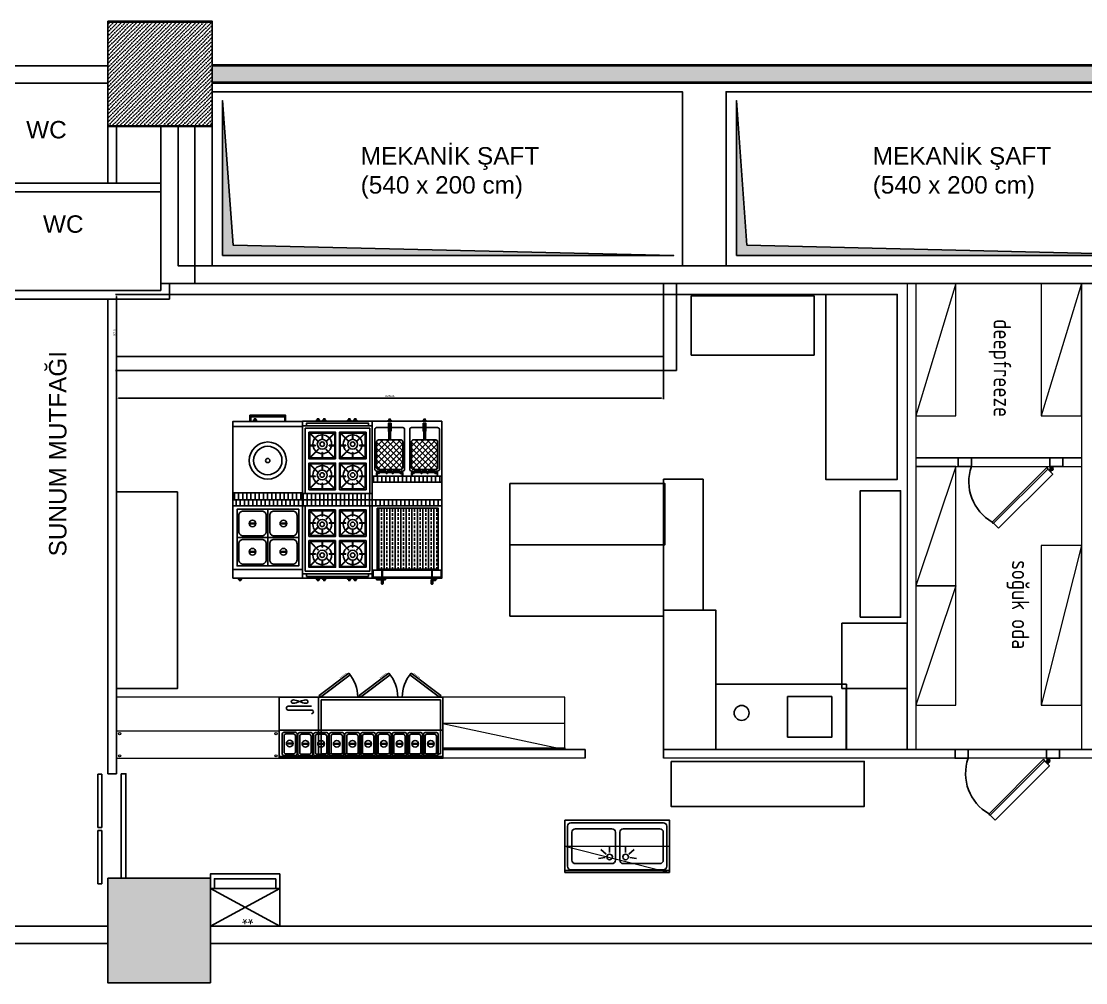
# Model space of a CAD drawing. Header units: millimetres. Extents: x 0 to 45949, y -31098 to 10954.
# Drawn here: x 35935 to 37157, y -7649 to -6545 of the extents above; entities that cross this region are included whole.
import ezdxf

# ---------------------------------------------------------------- set-up
doc = ezdxf.new("R2010")
doc.units = ezdxf.units.MM
doc.linetypes.add('14.022_TASIYICI_+56.00$0$DUZ', pattern=[0])
doc.linetypes.add('DASHED', pattern=[0.75, 0.5, -0.25])
for name, color, linetype in [('002 Çizgi', 9, 'Continuous'), ('14.022_CEKIRDEKLER_SAFTLAR_+56.00$0$YPM_BYM_SAFT', 252, 'Continuous'), ('14.022_CEKIRDEKLER_SAFTLAR_+56.00$0$YPM_NTS_YZ_SAFT', 252, 'Continuous'), ('14.022_PLAN_+56.00$0$YPM_DVR_GB 20cm', 252, 'Continuous'), ('14.022_TASIYICI_+56.00$0$YPM_STR_BA', 252, '14.022_TASIYICI_+56.00$0$DUZ'), ('A_YIRTIK_ALTDOSEME', 252, 'Continuous'), ('S2000-002 Çizgi', 7, 'Continuous'), ('S2000-034 Soğuk Oda', 1, 'Continuous')]:
    doc.layers.add(name, color=color, linetype=linetype)
for name, color, linetype, lineweight in [('Duvar', 5, 'Continuous', 35), ('iç ölçü', 7, 'Continuous', 15), ('mahal-yazi', 14, 'Continuous', 9)]:
    doc.layers.add(name, color=color, linetype=linetype, lineweight=lineweight)
doc.styles.add('14.022_CEKIRDEKLER_SAFTLAR_+56.00$0$Standard', font='arial.ttf')
doc.styles.add('arial', font='isocpeur.ttf')
doc.styles.get("Standard").update_dxf_attribs({"font": 'arial.ttf'})
doc.dimstyles.new('ISO-25', dxfattribs={"dimtxt": 2.5, "dimasz": 2.5, "dimexe": 1.25, "dimexo": 0.625, "dimtad": 1, "dimtxsty": 'Standard', "dimcen": 2.5, "dimadec": 0, "dimazin": 0, "dimtfac": 1, "dimtmove": 0, "dimatfit": 3, "dimfxl": 1, "dimarcsym": 0})
pattern_1 = [(45, (12873.0208, -7258.612), (1.68379802, 6.1739261), [7.9375, -1.5875, 0, -1.5875])]

# ---------------------------------------------------------------- blocks, each defined once
blk = doc.blocks.new('A$C73F90BF7')
at = {"layer": 'S2000-002 Çizgi'}
for points in [[(0, 0), (79.7, 0), (79.7, 60), (0, 60)], [(4.6, 5.6), (75.1, 5.6), (75.1, 16.9), (4.6, 16.9)]]:
    blk.add_lwpolyline(points, close=True, dxfattribs=at)
for points in [[(0, 16.9), (79.7, 60)], [(0, 60), (79.7, 16.9)], [(0, 16.9), (79.7, 16.9)]]:
    blk.add_lwpolyline(points, dxfattribs=at)
blk.add_text('**', height=12, dxfattribs=at).set_placement((30.4, 46))
blk = doc.blocks.new('A$C44911D4B')
at = {"layer": 'S2000-034 Soğuk Oda'}
for points in [[(0, 81), (15, 81), (15, 71), (0, 71)], [(120, 81), (105, 81), (105, 71), (120, 71)]]:
    blk.add_lwpolyline(points, close=True, dxfattribs=at)
at = {"layer": 'S2000-034 Soğuk Oda', "color": 3, "linetype": 'ByBlock'}
for points in [[(12.8, 69.8, -0.39805), (12.9, 69.8), (16.2, 66.8), (14, 64.6), (11, 67.8, -0.39805), (11, 68)], [(13.9, 69.6, 0.617768), (14.4, 69.9), (14.5, 71), (11.3, 71), (11.4, 69.9, 0.617768), (11.9, 69.6, -0.364026)], [(11.5, 66.6), (11.4, 69.9, 0.617768), (11.9, 69.6, -0.364026), (13.9, 69.6, 0.617768), (14.4, 69.9), (14.3, 66.6, -0.39805), (14.2, 66.5), (11.6, 66.5, -0.39805)], [(79.5, 5.7, 0.491935), (80.9, 7.1), (18.7, 69.3, 0.499706), (17.3, 67.9)]]:
    blk.add_lwpolyline(points, format="xyb", close=True, dxfattribs=at)
blk.add_lwpolyline([(73.9, 0), (79.5, 5.7), (17.3, 67.9), (11.6, 62.2), (73.9, 0)], dxfattribs=at)
blk.add_circle((12.9, 67.9), 1, dxfattribs=at)
blk.add_circle((12.9, 67.9), 1, dxfattribs=at)
blk.add_arc((54.5, 53.5), 53.4, 299.6259, 19.0898, dxfattribs=at)
blk = doc.blocks.new('A$C604B7618')
at = {"layer": 'S2000-002 Çizgi'}
blk.add_lwpolyline([(0, 30.6), (30.6, 30.6), (30.6, 0), (0, 0), (0, 30.6)], dxfattribs=at)
blk.add_lwpolyline([(15.5, 29.5), (15.5, 23.4, -0.414214), (15.3, 23.2), (15.2, 23.2, -0.414214), (15, 23.4), (15, 29.5), (2.7, 29.5, 0.668179), (2.3, 28.6), (10.8, 20.1, -0.810443), (10.4, 19.8), (1.6, 28.6, 0.668179), (1, 28.4), (1, 15.5), (7.1, 15.5, -0.414214), (7.3, 15.3), (7.3, 15.2, -0.414214), (7.1, 15), (1, 15), (1, 2.7, 0.668179), (1.9, 2.3), (10.4, 10.8, -0.810443), (10.8, 10.4), (2, 1.6, 0.668179), (2.2, 1), (15, 1), (15, 7.1, -0.414214), (15.2, 7.3), (15.3, 7.3, -0.414214), (15.5, 7.1), (15.5, 1), (27.9, 1, 0.668179), (28.3, 1.9), (19.8, 10.4, -0.810443), (20.2, 10.8), (29, 2, 0.668179), (29.5, 2.2), (29.5, 15), (23.4, 15, -0.414214), (23.2, 15.2), (23.2, 15.3, -0.414214), (23.4, 15.5), (29.5, 15.5), (29.5, 28.4, 0.668179), (29, 28.6), (20.2, 19.8, -0.810443), (19.8, 20.1), (28.3, 28.6, 0.668179), (27.9, 29.5)], format="xyb", close=True, dxfattribs=at)
for radius in [10.8, 5.66, 2.6]:
    blk.add_circle((15.3, 13.8), radius, dxfattribs=at)
blk = doc.blocks.new('A$C0E67626B')
at = {"layer": 'S2000-002 Çizgi'}
h = blk.add_hatch(dxfattribs=at)
h.set_pattern_fill('ANSI31', color=256, scale=1.5, angle=45, style=0)
h.set_pattern_definition([(90, (-2444.461, -5730.0927), (-4.7625, 9e-16), [])])
h.paths.add_polyline_path([(80, 85.9), (80, 92.9), (0, 92.9), (0, 85.9)])
for points in [[(0, 7.9), (80, 7.9), (80, 92.9), (0, 92.9)], [(80, 85.9), (0, 85.9), (0, 92.9), (80, 92.9)], [(3, 10.9), (77, 10.9), (77, 85.9), (3, 85.9)], [(0, 2.9), (80, 2.9), (80, 7.9), (0, 7.9)], [(4.5, 7.9), (75.5, 7.9), (75.5, 4.9), (4.5, 4.9)], [(17.9, 2.9), (21.5, 2.9), (21.5, 1.5), (17.9, 1.5)], [(18.8, 1.5), (20.3, 1.5), (20.3, 0), (18.8, 0)], [(24.7, 2.9), (28.4, 2.9), (28.4, 1.5), (24.7, 1.5)], [(25.7, 1.5), (27.1, 1.5), (27.1, 0), (25.7, 0)], [(53.4, 2.9), (57, 2.9), (57, 1.5), (53.4, 1.5)], [(54.4, 1.5), (55.8, 1.5), (55.8, 0), (54.4, 0)], [(60.6, 2.9), (64.2, 2.9), (64.2, 1.5), (60.6, 1.5)], [(61.5, 1.5), (63, 1.5), (63, 0), (61.5, 0)]]:
    blk.add_lwpolyline(points, close=True, dxfattribs=at)
at = {"layer": 'S2000-002 Çizgi', "xscale": -1}
for p in [(37.8, 50.8), (37.8, 15.4)]:
    blk.add_blockref('A$C604B7618', p, dxfattribs=at)
at = {"layer": 'S2000-002 Çizgi'}
for p in [(42.2, 50.8), (42.2, 15.4)]:
    blk.add_blockref('A$C604B7618', p, dxfattribs=at)
blk = doc.blocks.new('A$C4E787DF2')
at = {"layer": 'S2000-002 Çizgi'}
h = blk.add_hatch(dxfattribs=at)
h.set_pattern_fill('ANSI31', color=256, scale=1.5, angle=45, style=0)
h.set_pattern_definition([(90, (-2608.432, -5726.0087), (-4.7625, 9e-16), [])])
h.paths.add_polyline_path([(80, 89), (80, 97), (0, 97), (0, 89)])
for points in [[(0, 7), (80, 7), (80, 97), (0, 97)], [(0, 89), (80, 89), (80, 13), (0, 13)], [(52.9, 7), (56.5, 7), (56.5, 5.5), (52.9, 5.5)], [(53.8, 5.5), (55.3, 5.5), (55.3, 4.1), (53.8, 4.1)]]:
    blk.add_lwpolyline(points, close=True, dxfattribs=at)
blk.add_lwpolyline([(19.5, 7), (19.5, 0), (60.5, 0), (60.5, 7), (59.5, 7), (59.5, 2), (20.5, 2), (20.5, 7), (19.5, 7)], dxfattribs=at)
for radius in [21.3, 16.3, 2.45]:
    blk.add_circle((40, 52), radius, dxfattribs=at)
blk = doc.blocks.new('A$C18F60D0F')
at = {"layer": 'S2000-002 Çizgi'}
h = blk.add_hatch(dxfattribs=at)
h.set_pattern_fill('ANSI31', color=256, scale=1.5, angle=45, style=0)
h.set_pattern_definition([(90, (-3291.7327, -4953.714), (-4.7625, 9e-16), [])])
h.paths.add_polyline_path([(80, 89.9), (80, 96.9), (0, 96.9), (0, 89.9)])
h = blk.add_hatch(dxfattribs=at)
h.set_pattern_fill('ANSI33', color=256, angle=45, style=0)
h.set_pattern_definition([(90, (-3291.7327, -4953.714), (-6.35, 1e-15), []), (90, (-3288.5577, -4950.539), (-6.35, 1e-15), [3.175, -1.5875])])
h.paths.add_polyline_path([(5.5, 87.2), (5.5, 17.2), (75.5, 17.2), (75.5, 87.2)])
h = blk.add_hatch(dxfattribs=at)
h.set_pattern_fill('ANSI32', color=256, style=0)
h.set_pattern_definition([(45, (-4249.5, -7757.06716), (-0.265165043, 0.265165043), []), (45, (-4249.3232, -7757.06716), (-0.265165043, 0.265165043), [])])
h.paths.add_polyline_path([(12.1, 7.9), (10.7, 7.9), (10.7, 6.9), (12.1, 6.9)])
h.paths.add_polyline_path([(12.1, 8.7), (11.8, 8.7), (11.8, 14.5), (11.7, 15.9), (11.1, 15.9), (11.1, 14.5), (11.1, 8.7), (10.8, 8.7), (10.7, 7.9), (12.1, 7.9)])
h.paths.add_polyline_path([(12.2, 4.9), (10.6, 4.9), (10.5, 0.8, 0.437405), (11.2, 0), (11.6, 0, 0.437405), (12.3, 0.8)])
h.paths.add_polyline_path([(12.1, 6.9), (10.7, 6.9), (10.6, 4.9), (12.2, 4.9)])
h.paths.add_polyline_path([(11.6, 17.2), (11.2, 17.2), (11.1, 15.9), (11.7, 15.9)])
h = blk.add_hatch(dxfattribs=at)
h.set_pattern_fill('ANSI32', color=256, style=0)
h.set_pattern_definition([(135, (4329.5, -7757.06716), (0.265165043, 0.265165043), []), (135, (4329.32323, -7757.06716), (0.265165043, 0.265165043), [])])
h.paths.add_polyline_path([(67.9, 7.9), (69.3, 7.9), (69.3, 6.9), (67.9, 6.9)])
h.paths.add_polyline_path([(67.9, 8.7), (68.2, 8.7), (68.2, 14.5), (68.3, 15.9), (68.9, 15.9), (68.9, 14.5), (68.9, 8.7), (69.2, 8.7), (69.3, 7.9), (67.9, 7.9)])
h.paths.add_polyline_path([(67.8, 4.9), (69.4, 4.9), (69.5, 0.8, -0.437405), (68.8, 0), (68.4, 0, -0.437405), (67.7, 0.8)])
h.paths.add_polyline_path([(67.9, 6.9), (69.3, 6.9), (69.4, 4.9), (67.8, 4.9)])
h.paths.add_polyline_path([(68.4, 17.2), (68.8, 17.2), (68.9, 15.9), (68.3, 15.9)])
for p, q in [((11.1, 14.5), (11.2, 17.2)), ((11.1, 8.7), (11.1, 14.5)), ((11.2, 17.2), (11.6, 17.2)), ((11.6, 17.2), (11.2, 17.2)), ((11.8, 14.5), (11.6, 17.2)), ((11.8, 8.7), (11.8, 14.5)), ((68.2, 14.5), (68.4, 17.2)), ((68.2, 8.7), (68.2, 14.5)), ((68.8, 17.2), (68.4, 17.2)), ((68.4, 17.2), (68.8, 17.2)), ((68.9, 14.5), (68.8, 17.2)), ((68.9, 8.7), (68.9, 14.5)), ((10.5, 0.8), (10.8, 8.7)), ((10.8, 8.7), (10.5, 0.8)), ((10.8, 8.7), (11.1, 8.7)), ((11.1, 8.7), (10.8, 8.7)), ((11.6, 0), (11.2, 0)), ((11.2, 0), (11.6, 0)), ((12.1, 8.7), (11.8, 8.7)), ((12.3, 0.8), (12.1, 8.7)), ((67.7, 0.8), (67.9, 8.7)), ((67.9, 8.7), (68.2, 8.7)), ((68.4, 0), (68.8, 0)), ((68.8, 0), (68.4, 0)), ((69.2, 8.7), (68.9, 8.7)), ((68.9, 8.7), (69.2, 8.7)), ((69.5, 0.8), (69.2, 8.7)), ((69.2, 8.7), (69.5, 0.8))]:
    blk.add_line(p, q, dxfattribs=at)
for points in [[(0, 6.9), (80, 6.9), (80, 96.9), (0, 96.9)], [(0, 96.9), (80, 96.9), (80, 89.9), (0, 89.9)], [(5.5, 87.2), (75.5, 87.2), (75.5, 17.2), (5.5, 17.2)], [(1, 15.9), (79, 15.9), (79, 7.9), (1, 7.9)], [(5, 6.9), (15, 6.9), (15, 4.9), (5, 4.9)], [(70.1, 6.9), (73.7, 6.9), (73.7, 5.4), (70.1, 5.4)], [(71, 5.4), (72.5, 5.4), (72.5, 4), (71, 4)]]:
    blk.add_lwpolyline(points, close=True, dxfattribs=at)
for centre, start, end in [((11.2, 0.7), 175.5008, 270), ((11.2, 0.7), 175.5008, 270), ((11.6, 0.7), 270, 4.4992), ((68.4, 0.7), 175.5008, 270), ((68.8, 0.7), 270, 4.4992), ((68.8, 0.7), 270, 4.4992)]:
    blk.add_arc(centre, 0.706, start, end, dxfattribs=at)
blk = doc.blocks.new('A$C5E5C2D80')
at = {"layer": 'S2000-002 Çizgi'}
blk.add_lwpolyline([(0, 0), (35.4, 0), (35.4, 32.5), (0, 32.5)], close=True, dxfattribs=at)
blk.add_lwpolyline([(7, 2), (28.4, 2, 0.414214), (33.4, 7), (33.4, 25.5, 0.414214), (28.4, 30.5), (7, 30.5, 0.414214), (2, 25.5), (2, 7, 0.414214)], format="xyb", close=True, dxfattribs=at)
blk = doc.blocks.new('A$C24F91276')
at = {"layer": 'S2000-002 Çizgi'}
h = blk.add_hatch(dxfattribs=at)
h.set_pattern_fill('ANSI31', color=256, scale=1.5, angle=45, style=0)
h.set_pattern_definition([(90, (-3928.432, -4942.946), (-4.7625, 9e-16), [])])
h.paths.add_polyline_path([(80, 85.9), (80, 92.9), (0, 92.9), (0, 85.9)])
blk.add_line((0, 12.9), (80, 12.9), dxfattribs=at)
for points in [[(0, 92.9), (80, 92.9), (80, 85.9), (0, 85.9)], [(0, 2.9), (80, 2.9), (80, 92.9), (0, 92.9)], [(26.2, 66.1), (18.8, 66.1), (18.8, 65.3), (26.2, 65.3)], [(54.2, 66.1), (61.6, 66.1), (61.6, 65.3), (54.2, 65.3)], [(26.2, 32.8), (18.8, 32.8), (18.8, 33.5), (26.2, 33.5)], [(54.2, 32.8), (61.6, 32.8), (61.6, 33.5), (54.2, 33.5)], [(9.9, 2.9), (6.3, 2.9), (6.3, 1.5), (9.9, 1.5)], [(9, 1.5), (7.5, 1.5), (7.5, 0), (9, 0)]]:
    blk.add_lwpolyline(points, close=True, dxfattribs=at)
for centre in [(22.5, 65.7), (57.9, 65.7), (22.5, 33.2), (57.9, 33.2)]:
    blk.add_circle(centre, 3.82, dxfattribs=at)
blk.add_blockref('A$C5E5C2D80', (4.8, 49.4), dxfattribs=at)
at = {"layer": 'S2000-002 Çizgi', "xscale": -1}
blk.add_blockref('A$C5E5C2D80', (75.6, 49.4), dxfattribs=at)
at = {"layer": 'S2000-002 Çizgi', "xscale": -1, "rotation": 180}
blk.add_blockref('A$C5E5C2D80', (4.8, 49.4), dxfattribs=at)
at = {"layer": 'S2000-002 Çizgi', "rotation": 180}
blk.add_blockref('A$C5E5C2D80', (75.6, 49.4), dxfattribs=at)
blk = doc.blocks.new('A$C063E11E5')
at = {"layer": 'S2000-002 Çizgi'}
h = blk.add_hatch(dxfattribs=at)
h.set_pattern_fill('ANSI31', color=256, scale=1.5, angle=45, style=0)
h.set_pattern_definition([(90, (-3458.603, -4993.7387), (-4.7625, 9e-16), [])])
h.paths.add_polyline_path([(0, 72.6), (0, 65.6), (80, 65.6), (80, 72.6)])
h = blk.add_hatch(color=256, dxfattribs=at)
h.paths.add_polyline_path([(35, 61.8), (35, 62.4), (35, 65.6), (34.4, 65.6), (34.4, 62.4, -0.414214), (33.4, 61.4), (33, 61.4), (33, 60.8), (34, 60.8, 0.414214)])
h.paths.add_polyline_path([(32, 61.4), (24, 61.4), (24, 60.8), (32, 60.8)])
h.paths.add_polyline_path([(23, 61.4), (17, 61.4), (17, 60.8), (23, 60.8)])
h.paths.add_polyline_path([(16, 61.4), (8, 61.4), (8, 60.8), (16, 60.8)])
h.paths.add_polyline_path([(5.6, 62.4), (5.6, 65.6), (5, 65.6), (5, 61.8, 0.414214), (6, 60.8), (6.6, 60.8), (7, 60.8), (7, 61.4), (6.6, 61.4, -0.414214)])
h = blk.add_hatch(color=256, dxfattribs=at)
h.paths.add_polyline_path([(75, 61.8), (75, 62.4), (75, 65.6), (74.4, 65.6), (74.4, 62.4, -0.414214), (73.4, 61.4), (73, 61.4), (73, 60.8), (74, 60.8, 0.414214)])
h.paths.add_polyline_path([(72, 61.4), (64, 61.4), (64, 60.8), (72, 60.8)])
h.paths.add_polyline_path([(63, 61.4), (57, 61.4), (57, 60.8), (63, 60.8)])
h.paths.add_polyline_path([(56, 61.4), (48, 61.4), (48, 60.8), (56, 60.8)])
h.paths.add_polyline_path([(45.6, 62.4), (45.6, 65.6), (45, 65.6), (45, 61.8, 0.414214), (46, 60.8), (46.6, 60.8), (47, 60.8), (47, 61.4), (46.6, 61.4, -0.414214)])
h = blk.add_hatch(dxfattribs=at)
h.set_pattern_fill('ANSI37', color=256, scale=1.5, style=0)
h.set_pattern_definition([(45, (-3527.4763, -4981.5224), (-3.367596, 3.367596), []), (135, (-3527.4763, -4981.5224), (-3.367596, -3.367596), [])])
h.paths.add_polyline_path([(35, 55.8, 0.414214), (33, 57.8), (7, 57.8, 0.414214), (5, 55.8), (5, 26, 0.414214), (7, 24), (33, 24, 0.414214), (35, 26)])
h = blk.add_hatch(dxfattribs=at)
h.set_pattern_fill('ANSI37', color=256, scale=1.5, style=0)
h.set_pattern_definition([(45, (-3487.4763, -4981.5224), (-3.367596, 3.367596), []), (135, (-3487.4763, -4981.5224), (-3.367596, -3.367596), [])])
h.paths.add_polyline_path([(75, 55.8, 0.414214), (73, 57.8), (47, 57.8, 0.414214), (45, 55.8), (45, 26, 0.414214), (47, 24), (73, 24, 0.414214), (75, 26)])
for points in [[(18.5, 14), (21.5, 14), (21.5, 4.8), (18.5, 4.8)], [(58.5, 14), (61.5, 14), (61.5, 4.8), (58.5, 4.8)]]:
    blk.add_hatch(color=256, dxfattribs=at).paths.add_polyline_path(points)
for p, q in [((5, 61.8), (5, 65.6)), ((5, 65.6), (5.6, 65.6)), ((5.6, 65.6), (5.6, 62.4)), ((6.6, 61.4), (7, 61.4)), ((7, 59.8), (7, 62.3)), ((8, 59.8), (8, 62.3)), ((8, 61.4), (16, 61.4)), ((16, 59.8), (16, 62.3)), ((17, 59.8), (17, 62.3)), ((17, 61.4), (23, 61.4)), ((23, 59.8), (23, 62.3)), ((24, 59.8), (24, 62.3)), ((24, 61.4), (32, 61.4)), ((32, 59.8), (32, 62.3)), ((33, 59.8), (33, 62.3)), ((33, 61.4), (33.4, 61.4)), ((34.4, 65.6), (34.4, 62.4)), ((35, 65.6), (34.4, 65.6)), ((35, 62.4), (35, 65.6)), ((35, 62.4), (35, 61.8)), ((45, 65.6), (45.6, 65.6)), ((45, 61.8), (45, 65.6)), ((45.6, 65.6), (45.6, 62.4)), ((46.6, 61.4), (47, 61.4)), ((47, 59.8), (47, 62.3)), ((48, 59.8), (48, 62.3)), ((48, 61.4), (56, 61.4)), ((56, 59.8), (56, 62.3)), ((57, 59.8), (57, 62.3)), ((57, 61.4), (63, 61.4)), ((63, 59.8), (63, 62.3)), ((64, 59.8), (64, 62.3)), ((64, 61.4), (72, 61.4)), ((72, 59.8), (72, 62.3)), ((73, 59.8), (73, 62.3)), ((73, 61.4), (73.4, 61.4)), ((75, 65.6), (74.4, 65.6)), ((74.4, 65.6), (74.4, 62.4)), ((75, 62.4), (75, 65.6)), ((75, 62.4), (75, 61.8)), ((6.6, 60.8), (6, 60.8)), ((7, 60.8), (6.6, 60.8)), ((16, 60.8), (8, 60.8)), ((23, 60.8), (17, 60.8)), ((32, 60.8), (24, 60.8)), ((34, 60.8), (33, 60.8)), ((46.6, 60.8), (46, 60.8)), ((47, 60.8), (46.6, 60.8)), ((56, 60.8), (48, 60.8)), ((63, 60.8), (57, 60.8)), ((72, 60.8), (64, 60.8)), ((74, 60.8), (73, 60.8))]:
    blk.add_line(p, q, dxfattribs=at)
for points in [[(0, 72.6), (80, 72.6), (80, 65.6), (0, 65.6)], [(0, 2.6), (80, 2.6), (80, 72.6), (0, 72.6)], [(18.5, 14), (21.5, 14), (21.5, 4.8), (18.5, 4.8)], [(19, 24), (19, 14), (21, 14), (21, 24)], [(58.5, 14), (61.5, 14), (61.5, 4.8), (58.5, 4.8)], [(59, 24), (59, 14), (61, 14), (61, 24)], [(18.4, 2.6), (21.6, 2.6), (21.6, 1.3), (18.4, 1.3)], [(19.3, 1.3), (20.7, 1.3), (20.7, 0), (19.3, 0)], [(58.4, 2.6), (61.6, 2.6), (61.6, 1.3), (58.4, 1.3)], [(59.3, 1.3), (60.7, 1.3), (60.7, 0), (59.3, 0)]]:
    blk.add_lwpolyline(points, close=True, dxfattribs=at)
for points in [[(29, 9.8), (5, 9.8, -0.414214), (3, 11.8), (3, 57.8, -0.414214), (5, 59.8), (7, 59.8)], [(33, 59.8), (35, 59.8, -0.414214), (37, 57.8), (37, 11.8, -0.414214), (35, 9.8), (29, 9.8)], [(69, 9.8), (45, 9.8, -0.414214), (43, 11.8), (43, 57.8, -0.414214), (45, 59.8), (47, 59.8)], [(73, 59.8), (75, 59.8, -0.414214), (77, 57.8), (77, 11.8, -0.414214), (75, 9.8), (69, 9.8)]]:
    blk.add_lwpolyline(points, format="xyb", dxfattribs=at)
for points in [[(7, 57.8), (33, 57.8, -0.414214), (35, 55.8), (35, 26, -0.414214), (33, 24), (7, 24, -0.414214), (5, 26), (5, 55.8, -0.414214)], [(47, 57.8), (73, 57.8, -0.414214), (75, 55.8), (75, 26, -0.414214), (73, 24), (47, 24, -0.414214), (45, 26), (45, 55.8, -0.414214)]]:
    blk.add_lwpolyline(points, format="xyb", close=True, dxfattribs=at)
for points in [[(8, 59.8), (16, 59.8)], [(17, 59.8), (23, 59.8)], [(24, 59.8), (32, 59.8)], [(48, 59.8), (56, 59.8)], [(57, 59.8), (63, 59.8)], [(64, 59.8), (72, 59.8)]]:
    blk.add_lwpolyline(points, dxfattribs=at)
for centre, radius, start, end in [((6, 61.8), 1, 180, 270), ((6.6, 62.4), 1, 180, 270), ((7.5, 62.3), 0.5, 0, 180), ((16.5, 62.3), 0.5, 0, 180), ((23.5, 62.3), 0.5, 0, 180), ((32.5, 62.3), 0.5, 0, 180), ((33.4, 62.4), 1, 270, 0), ((34, 61.8), 1, 270, 0), ((46, 61.8), 1, 180, 270), ((46.6, 62.4), 1, 180, 270), ((47.5, 62.3), 0.5, 0, 180), ((56.5, 62.3), 0.5, 0, 180), ((63.5, 62.3), 0.5, 0, 180), ((72.5, 62.3), 0.5, 0, 180), ((73.4, 62.4), 1, 270, 0), ((74, 61.8), 1, 270, 0)]:
    blk.add_arc(centre, radius, start, end, dxfattribs=at)
blk = doc.blocks.new('A$C7CAC0F96')
at = {"layer": '002 Çizgi', "color": 7}
for p, q in [((188, 95.8), (0, 95.8)), ((59.5, 93.2), (59.5, 70.4)), ((74.5, 95.2), (61.5, 95.2)), ((61.5, 91.2), (61.5, 72.4)), ((72.5, 93.2), (63.5, 93.2)), ((74.5, 72.4), (74.5, 91.2)), ((76.5, 70.4), (76.5, 93.2)), ((61.5, 68.4), (74.5, 68.4)), ((63.5, 70.4), (72.5, 70.4))]:
    blk.add_line(p, q, dxfattribs=at)
for points in [[(188, 27.8), (188, 97.8), (0, 97.8), (0, 27.8)], [(0, 65.8), (188, 65.8), (188, 97.8), (0, 97.8)], [(10.2, 80.9), (17.7, 80.9), (17.7, 81.7), (10.2, 81.7)], [(28.2, 80.9), (35.7, 80.9), (35.7, 81.7), (28.2, 81.7)], [(46.2, 80.9), (53.7, 80.9), (53.7, 81.7), (46.2, 81.7)], [(64.2, 80.9), (71.7, 80.9), (71.7, 81.7), (64.2, 81.7)], [(82.2, 80.9), (89.7, 80.9), (89.7, 81.7), (82.2, 81.7)], [(100.2, 80.9), (107.7, 80.9), (107.7, 81.7), (100.2, 81.7)], [(118.2, 80.9), (125.7, 80.9), (125.7, 81.7), (118.2, 81.7)], [(136.2, 80.9), (143.7, 80.9), (143.7, 81.7), (136.2, 81.7)], [(154.2, 80.9), (161.7, 80.9), (161.7, 81.7), (154.2, 81.7)], [(172.2, 80.6), (179.7, 80.6), (179.7, 81.3), (172.2, 81.3)], [(36.7, 0.2), (2.5, 25.8), (4, 27.8), (38.2, 2.2)], [(62.1, 0), (96.2, 25.8), (94.6, 27.8), (60.5, 2)], [(108, 0), (142.1, 25.8), (140.6, 27.8), (106.5, 2)], [(171.6, 30.8), (170.1, 31), (168.4, 31.5), (166.5, 32.1), (164.6, 32.8), (162.6, 33.6), (160.8, 34.2), (159.1, 34.7), (157.6, 34.8), (156.5, 34.7), (155.7, 34.2), (155.2, 33.6), (155, 32.8), (155.2, 32.1), (155.7, 31.5), (156.5, 31), (157.6, 30.8), (159.1, 31), (160.8, 31.5), (162.6, 32.1), (164.6, 32.8), (166.5, 33.6), (168.4, 34.2), (170.1, 34.7), (171.6, 34.8), (172.7, 34.7), (173.5, 34.2), (174, 33.6), (174.2, 32.8), (174, 32.1), (173.5, 31.5), (172.7, 31)]]:
    blk.add_lwpolyline(points, close=True, dxfattribs=at)
at = {"layer": '002 Çizgi', "color": 7, "linetype": 'DASHED'}
blk.add_lwpolyline([(140, 92.8), (3, 92.8), (3, 30.8), (140, 30.8)], close=True, dxfattribs=at)
at = {"layer": '002 Çizgi', "color": 7}
for points in [[(7.5, 68.4), (20.5, 68.4, 0.414214), (22.5, 70.4), (22.5, 93.2, 0.414214), (20.5, 95.2), (7.5, 95.2, 0.414214), (5.5, 93.2), (5.5, 70.4, 0.414214)], [(9.5, 70.4), (18.5, 70.4, 0.414214), (20.5, 72.4), (20.5, 91.2, 0.414214), (18.5, 93.2), (9.5, 93.2, 0.414214), (7.5, 91.2), (7.5, 72.4, 0.414214)], [(25.5, 68.4), (38.5, 68.4, 0.414214), (40.5, 70.4), (40.5, 93.2, 0.414214), (38.5, 95.2), (25.5, 95.2, 0.414214), (23.5, 93.2), (23.5, 70.4, 0.414214)], [(27.5, 70.4), (36.5, 70.4, 0.414214), (38.5, 72.4), (38.5, 91.2, 0.414214), (36.5, 93.2), (27.5, 93.2, 0.414214), (25.5, 91.2), (25.5, 72.4, 0.414214)], [(43.5, 68.4), (56.5, 68.4, 0.414214), (58.5, 70.4), (58.5, 93.2, 0.414214), (56.5, 95.2), (43.5, 95.2, 0.414214), (41.5, 93.2), (41.5, 70.4, 0.414214)], [(45.5, 70.4), (54.5, 70.4, 0.414214), (56.5, 72.4), (56.5, 91.2, 0.414214), (54.5, 93.2), (45.5, 93.2, 0.414214), (43.5, 91.2), (43.5, 72.4, 0.414214)], [(79.5, 68.4), (92.5, 68.4, 0.414214), (94.5, 70.4), (94.5, 93.2, 0.414214), (92.5, 95.2), (79.5, 95.2, 0.414214), (77.5, 93.2), (77.5, 70.4, 0.414214)], [(81.5, 70.4), (90.5, 70.4, 0.414214), (92.5, 72.4), (92.5, 91.2, 0.414214), (90.5, 93.2), (81.5, 93.2, 0.414214), (79.5, 91.2), (79.5, 72.4, 0.414214)], [(97.5, 68.4), (110.5, 68.4, 0.414214), (112.5, 70.4), (112.5, 93.2, 0.414214), (110.5, 95.2), (97.5, 95.2, 0.414214), (95.5, 93.2), (95.5, 70.4, 0.414214)], [(99.5, 70.4), (108.5, 70.4, 0.414214), (110.5, 72.4), (110.5, 91.2, 0.414214), (108.5, 93.2), (99.5, 93.2, 0.414214), (97.5, 91.2), (97.5, 72.4, 0.414214)], [(115.5, 68.4), (128.5, 68.4, 0.414214), (130.5, 70.4), (130.5, 93.2, 0.414214), (128.5, 95.2), (115.5, 95.2, 0.414214), (113.5, 93.2), (113.5, 70.4, 0.414214)], [(117.5, 70.4), (126.5, 70.4, 0.414214), (128.5, 72.4), (128.5, 91.2, 0.414214), (126.5, 93.2), (117.5, 93.2, 0.414214), (115.5, 91.2), (115.5, 72.4, 0.414214)], [(133.5, 68.4), (146.5, 68.4, 0.414214), (148.5, 70.4), (148.5, 93.2, 0.414214), (146.5, 95.2), (133.5, 95.2, 0.414214), (131.5, 93.2), (131.5, 70.4, 0.414214)], [(135.5, 70.4), (144.5, 70.4, 0.414214), (146.5, 72.4), (146.5, 91.2, 0.414214), (144.5, 93.2), (135.5, 93.2, 0.414214), (133.5, 91.2), (133.5, 72.4, 0.414214)], [(151.5, 68.4), (164.5, 68.4, 0.414214), (166.5, 70.4), (166.5, 93.2, 0.414214), (164.5, 95.2), (151.5, 95.2, 0.414214), (149.5, 93.2), (149.5, 70.4, 0.414214)], [(153.5, 70.4), (162.5, 70.4, 0.414214), (164.5, 72.4), (164.5, 91.2, 0.414214), (162.5, 93.2), (153.5, 93.2, 0.414214), (151.5, 91.2), (151.5, 72.4, 0.414214)], [(169.5, 68), (182.5, 68, 0.414214), (184.5, 70), (184.5, 92.8, 0.414214), (182.5, 94.8), (169.5, 94.8, 0.414214), (167.5, 92.8), (167.5, 70, 0.414214)], [(171.5, 70), (180.5, 70, 0.414214), (182.5, 72), (182.5, 90.8, 0.414214), (180.5, 92.8), (171.5, 92.8, 0.414214), (169.5, 90.8), (169.5, 72, 0.414214)]]:
    blk.add_lwpolyline(points, format="xyb", close=True, dxfattribs=at)
blk.add_lwpolyline([(143, 95.8), (143, 27.8)], dxfattribs=at)
for points in [[(177.7, 42.5), (151, 42.5, -1), (151, 46.8)], [(151, 38.2), (177.7, 38.2, 1), (177.7, 42.5)]]:
    blk.add_lwpolyline(points, format="xyb", dxfattribs=at)
at = {"layer": '002 Çizgi', "color": 7, "const_width": 0.427}
for points in [[(34.4, 1.8), (33.4, 0.5), (27.8, 4.7), (26.3, 5.8)], [(64.3, 1.7), (65.3, 0.4), (70.9, 4.6), (72.4, 5.7)], [(110.3, 1.7), (111.3, 0.4), (116.9, 4.6), (118.4, 5.7)]]:
    blk.add_lwpolyline(points, dxfattribs=at)
at = {"layer": '002 Çizgi', "color": 7}
for centre in [(14, 81.3), (32, 81.3), (50, 81.3), (68, 81.3), (86, 81.3), (104, 81.3), (122, 81.3), (140, 81.3), (158, 81.3), (176, 81)]:
    blk.add_circle(centre, 3.82, dxfattribs=at)
for centre, radius, start, end in [((61.5, 93.2), 2, 90, 180), ((63.5, 91.2), 2, 90, 180), ((72.5, 91.2), 2, 360, 90), ((74.5, 93.2), 2, 0, 90), ((61.5, 70.4), 2, 180, 270), ((63.5, 72.4), 2, 180, 270), ((72.5, 72.4), 2, 270, 0), ((74.5, 70.4), 2, 270, 0), ((4, 27.8), 42.7, 319.755, 0), ((94.6, 27.8), 42.7, 180, 220.5092), ((140.6, 27.8), 42.7, 180, 220.5092)]:
    blk.add_arc(centre, radius, start, end, dxfattribs=at)
blk = doc.blocks.new('A$C09C26991')
at = {"layer": 'S2000-002 Çizgi'}
for p, q in [((47.5, 21), (41.4, 26.1)), ((51.4, 22.7), (51.4, 30.6)), ((69.5, 22.7), (69.5, 30.6)), ((73.4, 21), (79.5, 26.1)), ((46.3, 17.2), (38.5, 16.1)), ((74.6, 17.2), (82.4, 16.1))]:
    blk.add_line(p, q, dxfattribs=at)
for points in [[(0, 60), (120, 60), (120, 0), (0, 0)], [(0, 2), (120, 2), (120, 0), (0, 0)]]:
    blk.add_lwpolyline(points, close=True, dxfattribs=at)
for points in [[(7, 57), (113, 57, -0.414214), (117, 53), (117, 7, -0.414214), (113, 3), (7, 3, -0.414214), (3, 7), (3, 53, -0.414214)], [(54, 50), (12, 50, 0.414214), (8, 46), (8, 14, 0.414214), (12, 10), (54, 10, 0.414214), (58, 14), (58, 46, 0.414214)], [(67, 50), (109, 50, -0.414214), (113, 46), (113, 14, -0.414214), (109, 10), (67, 10, -0.414214), (63, 14), (63, 46, -0.414214)]]:
    blk.add_lwpolyline(points, format="xyb", close=True, dxfattribs=at)
for centre in [(51.3, 17.7), (69.7, 17.7)]:
    blk.add_circle(centre, 3.19, dxfattribs=at)
blk = doc.blocks.new('*D292')
at = {"color": 0, "lineweight": -2, "transparency": 16777216}
for p, q in [((36939.8, -6858.5), (36042.6, -6858.5)), ((36043.9, -6861), (36043.9, -6943.3)), ((36671.4, -6945.8), (36042.6, -6945.8))]:
    blk.add_line(p, q, dxfattribs=at)
at = {"color": 0, "transparency": 16777216}
for points in [[(36043.4, -6861), (36044.3, -6861), (36043.9, -6858.5)], [(36043.4, -6943.3), (36044.3, -6943.3), (36043.9, -6945.8)]]:
    blk.add_solid(points, dxfattribs=at)
at = {"layer": 'Defpoints', "color": 0, "transparency": 16777216}
for p in [(36940.4, -6858.5), (36043.9, -6945.8), (36672.1, -6945.8)]:
    blk.add_point(p, dxfattribs=at)
at = {"color": 0, "transparency": 16777216, "insert": (36041.7, -6902.2), "char_height": 2.5, "attachment_point": 5, "rotation": 90}
blk.add_mtext('87,3', dxfattribs=at)
blk = doc.blocks.new('*D293')
at = {"color": 0, "lineweight": -2, "transparency": 16777216}
for p, q in [((36043.9, -6930.3), (36043.9, -6978.7)), ((36672.1, -6930.3), (36672.1, -6978.7)), ((36046.4, -6977.5), (36669.6, -6977.5))]:
    blk.add_line(p, q, dxfattribs=at)
at = {"color": 0, "transparency": 16777216}
for points in [[(36046.4, -6977.1), (36046.4, -6977.9), (36043.9, -6977.5)], [(36669.6, -6977.1), (36669.6, -6977.9), (36672.1, -6977.5)]]:
    blk.add_solid(points, dxfattribs=at)
at = {"layer": 'Defpoints', "color": 0, "transparency": 16777216}
for p in [(36043.9, -6929.7), (36672.1, -6929.7), (36672.1, -6977.5)]:
    blk.add_point(p, dxfattribs=at)
at = {"color": 0, "transparency": 16777216, "insert": (36358, -6975.3), "char_height": 2.5, "attachment_point": 5}
blk.add_mtext('628,21', dxfattribs=at)

msp = doc.modelspace()

# ---------------------------------------------------------------- hatches: boundary and pattern name
at = {"true_color": 0x636466}
h = msp.add_hatch(dxfattribs=at)
h.set_pattern_fill('ANSI36', color=251)
h.set_pattern_definition(pattern_1)
h.paths.add_polyline_path([(36153.84, -6545.803), (36033.84, -6545.803), (36033.84, -6664.812), (36153.84, -6664.812)])
h = msp.add_hatch(color=256)
h.dxf.hatch_style = 1
h.paths.add_polyline_path([(37271.84, -6595.803), (36153.84, -6595.803), (36153.84, -6614.812), (37271.84, -6614.812)])
h = msp.add_hatch(dxfattribs=at)
h.set_pattern_fill('ANSI36', color=251)
h.set_pattern_definition(pattern_1)
h.paths.add_polyline_path([(36151.84, -7528.803), (36033.84, -7528.803), (36033.84, -7648.803), (36151.84, -7648.803)])
h.paths.add_polyline_path([(37389.839, -7528.803), (37271.84, -7528.803), (37271.84, -7648.803), (37389.839, -7648.803)])
at = {"layer": '14.022_CEKIRDEKLER_SAFTLAR_+56.00$0$YPM_BYM_SAFT', "ltscale": 0.2}
h = msp.add_hatch(color=256, dxfattribs=at)
h.dxf.hatch_style = 1
h.paths.add_polyline_path([(36165.84, -6813.803), (36683.84, -6813.803), (36177.84, -6801.803), (36165.84, -6635.803)])
h = msp.add_hatch(color=256, dxfattribs=at)
h.dxf.hatch_style = 1
h.paths.add_polyline_path([(36755.84, -6813.803), (37263.84, -6813.803), (36767.84, -6801.803), (36755.84, -6635.803)])

# ---------------------------------------------------------------- linework, layer by layer
for p, q in [((36033.84, -6595.803), (35208.84, -6595.803)), ((36033.84, -6615.803), (35208.84, -6615.803)), ((36033.84, -6665.803), (36033.84, -6615.803)), ((36033.84, -6665.803), (36033.84, -6730.803)), ((36043.84, -6665.803), (36043.84, -6730.803)), ((36094.84, -6853.803), (36094.84, -6665.803)), ((35833.857, -6730.803), (36094.84, -6730.803)), ((35894.84, -6740.803), (36094.84, -6740.803)), ((35843.857, -6853.803), (36043.84, -6853.803)), ((36094.84, -6853.803), (36043.84, -6853.803)), ((36104.84, -6845.803), (36104.84, -6863.803)), ((36104.84, -6863.803), (35833.857, -6863.803)), ((36033.84, -7408.803), (36033.84, -6863.803)), ((36043.857, -6863.803), (36043.857, -7408.803)), ((36672.07, -6929.658), (36043.857, -6929.658)), ((36961.84, -7045.939), (37151.84, -7045.939)), ((36418.8, -7380.998), (36582.07, -7380.998)), ((36418.8, -7380.998), (36418.8, -7390.998)), ((36582.07, -7380.998), (36582.07, -7390.998)), ((36672.07, -7380.998), (37301.84, -7380.998)), ((36672.07, -7380.998), (36672.07, -7390.998)), ((36033.84, -7408.803), (36043.84, -7408.803)), ((36151.84, -7528.803), (36033.84, -7528.803)), ((36033.84, -7528.803), (36033.84, -7583.803)), ((36033.84, -7528.803), (36151.84, -7528.803)), ((36033.84, -7583.803), (35208.84, -7583.803)), ((36033.84, -7603.803), (35208.84, -7603.803))]:
    msp.add_line(p, q)
at = {"color": 251, "true_color": 0x636466}
for points in [[(36033.84, -6544.812), (36153.84, -6544.812), (36153.84, -6664.812), (36033.84, -6664.812), (36033.84, -6544.812)], [(36033.84, -6545.803), (36153.84, -6545.803), (36153.84, -6665.803), (36033.84, -6665.803), (36033.84, -6545.803)]]:
    msp.add_lwpolyline(points, dxfattribs=at)
for points in [[(36094.84, -6665.803), (36033.84, -6665.803)], [(37729.84, -7583.803), (37729.84, -7373.803), (37311.84, -7373.803), (37311.84, -6845.803), (36094.84, -6845.803), (36094.84, -6665.803)], [(36114.84, -6665.803), (36114.84, -6825.803), (37329.84, -6825.803), (37329.84, -7353.803), (37749.84, -7353.803), (37749.84, -7603.803), (37389.839, -7603.803)], [(37729.84, -7583.803), (37389.84, -7583.803), (37389.84, -7528.803), (37271.84, -7528.803), (37271.84, -7583.803), (36151.84, -7583.803)], [(36151.84, -7583.803), (36151.84, -7528.803)], [(37271.84, -7603.803), (36151.84, -7603.803)]]:
    msp.add_lwpolyline(points)
for points in [[(36687.07, -6945.803), (36687.07, -6845.803), (36672.07, -6845.803), (36672.07, -6945.803)], [(36703.858, -6928.178), (36844.969, -6928.178), (36844.969, -6860.162), (36703.858, -6860.162)], [(36858.25, -6858.503), (36940.426, -6858.503), (36940.426, -7070.847), (36858.25, -7070.847)], [(36337.664, -7074.182), (36417.664, -7074.182), (36417.664, -7094.182), (36337.664, -7094.182)], [(36495.729, -7145.88), (36673.741, -7145.88), (36673.741, -7075.728), (36495.729, -7075.728)], [(36717.629, -7070.763), (36672.07, -7070.763), (36672.07, -7220.998), (36717.629, -7220.998)], [(36043.857, -7310.998), (36113.857, -7310.998), (36113.857, -7085.291), (36043.857, -7085.291)], [(36897.917, -7229.19), (36944.21, -7229.19), (36944.21, -7083.918), (36897.917, -7083.918)], [(36495.729, -7145.88), (36672.07, -7145.88), (36672.07, -7227.724), (36495.729, -7227.724)], [(36672.07, -7380.998), (36732.07, -7380.998), (36732.07, -7220.998), (36672.07, -7220.998)], [(36876.84, -7310.998), (36951.84, -7310.998), (36951.84, -7235.998), (36876.84, -7235.998)], [(36732.07, -7380.998), (36882.07, -7380.998), (36882.07, -7305.998), (36732.07, -7305.998)], [(36814.488, -7366.905), (36865.186, -7366.905), (36865.186, -7320.297), (36814.488, -7320.297)], [(36881.84, -7380.998), (36951.84, -7380.998), (36951.84, -7310.998), (36881.84, -7310.998)], [(36680.827, -7394.669), (36902.591, -7394.669), (36902.591, -7446.411), (36680.827, -7446.411)], [(36027.079, -7409.428), (36022.659, -7409.428), (36022.659, -7470.44), (36027.079, -7470.44)], [(36049.392, -7408.803), (36054.655, -7408.803), (36054.655, -7528.803), (36049.392, -7528.803)], [(36027.079, -7474.176), (36022.659, -7474.176), (36022.659, -7535.188), (36027.079, -7535.188)]]:
    msp.add_lwpolyline(points, close=True)
msp.add_circle((36761.763, -7339.042), 8.612)
at = {"layer": '14.022_CEKIRDEKLER_SAFTLAR_+56.00$0$YPM_BYM_SAFT', "ltscale": 0.2}
for points in [[(36165.84, -6813.803), (36683.84, -6813.803), (36177.84, -6801.803), (36165.84, -6635.803)], [(36755.84, -6813.803), (37263.84, -6813.803), (36767.84, -6801.803), (36755.84, -6635.803)]]:
    msp.add_lwpolyline(points, close=True, dxfattribs=at)
at = {"layer": '14.022_PLAN_+56.00$0$YPM_DVR_GB 20cm'}
for points in [[(36153.84, -6594.812), (37273.84, -6594.812)], [(36153.84, -6595.803), (37273.84, -6595.803)], [(36153.84, -6614.812), (37273.84, -6614.812)], [(36153.84, -6615.803), (37273.84, -6615.803)], [(36133.84, -6665.803), (36133.84, -6845.803), (37311.84, -6845.803)], [(36153.84, -6665.803), (36153.84, -6825.803), (37313.84, -6825.803)]]:
    msp.add_lwpolyline(points, dxfattribs=at)
at = {"layer": '14.022_TASIYICI_+56.00$0$YPM_STR_BA'}
msp.add_lwpolyline([(36033.84, -7528.803), (36151.84, -7528.803), (36151.84, -7648.803), (36033.84, -7648.803), (36033.84, -7528.803)], dxfattribs=at)
at = {"layer": 'A_YIRTIK_ALTDOSEME'}
for points in [[(36693.839, -6825.803), (36153.839, -6825.803), (36153.839, -6625.805), (36693.839, -6625.805)], [(36693.839, -6825.803), (36153.839, -6825.803), (36153.839, -6625.805), (36693.839, -6625.805)], [(36743.839, -6825.805), (37313.84, -6825.805), (37313.839, -6665.805), (37273.839, -6665.803), (37273.839, -6625.805), (36743.839, -6625.805)]]:
    msp.add_lwpolyline(points, close=True, dxfattribs=at)
at = {"layer": 'iç ölçü'}
for p, q in [((36951.84, -6845.803), (36951.84, -7380.998)), ((36961.84, -6845.803), (36961.84, -7380.998)), ((37007.84, -6845.803), (36961.84, -6997.803)), ((37151.84, -6845.803), (37105.84, -6997.803)), ((37151.84, -6845.803), (37151.84, -7380.998)), ((36961.84, -7055.939), (37151.84, -7055.939)), ((37007.84, -7055.939), (36961.84, -7192.939)), ((37151.84, -7146.939), (37105.84, -7329.939)), ((37007.84, -7192.939), (36961.84, -7329.939)), ((36418.8, -7350.998), (36558.8, -7380.998)), ((36230.8, -7390.998), (36230.8, -7390.998)), ((36582.07, -7390.998), (36418.8, -7390.998)), ((37311.84, -7390.998), (36672.07, -7390.998)), ((36558.743, -7492.105), (36678.857, -7522.105))]:
    msp.add_line(p, q, dxfattribs=at)
for points in [[(37007.84, -6845.803), (36961.84, -6845.803), (36961.84, -6997.803), (37007.84, -6997.803)], [(37151.84, -6845.803), (37105.84, -6845.803), (37105.84, -6997.803), (37151.84, -6997.803)], [(37007.84, -7055.939), (36961.84, -7055.939), (36961.84, -7192.939), (37007.84, -7192.939)], [(37151.84, -7146.939), (37105.84, -7146.939), (37105.84, -7329.939), (37151.84, -7329.939)], [(37007.84, -7192.939), (36961.84, -7192.939), (36961.84, -7329.939), (37007.84, -7329.939)], [(36043.857, -7390.998), (36230.8, -7390.998), (36230.8, -7320.998), (36043.857, -7320.998)], [(36418.8, -7380.998), (36558.8, -7380.998), (36558.8, -7320.998), (36418.8, -7320.998)], [(36558.743, -7350.998), (36418.8, -7350.998), (36418.8, -7380.998), (36558.743, -7380.998)], [(36043.857, -7390.998), (36230.794, -7390.998), (36230.794, -7359.998), (36043.857, -7359.998)], [(36418.8, -7378.998), (36558.743, -7378.998), (36558.743, -7380.998), (36418.8, -7380.998)], [(36558.743, -7522.105), (36558.743, -7492.105), (36678.8, -7492.105), (36678.8, -7522.105)]]:
    msp.add_lwpolyline(points, close=True, dxfattribs=at)
for centre in [(36047.472, -7362.719), (36227.185, -7362.719), (36047.472, -7388.276), (36227.185, -7388.276)]:
    msp.add_circle(centre, 1.298, dxfattribs=at)

# ---------------------------------------------------------------- block references
at = {"rotation": 180}
msp.add_blockref('A$C7CAC0F96', (36418.8, -7293.182), dxfattribs=at)
msp.add_blockref('A$C09C26991', (36558.8, -7522.105))
at = {"layer": 'Duvar', "xscale": -1}
for p in [(37130.512, -7126.921), (37126.796, -7461.98)]:
    msp.add_blockref('A$C44911D4B', p, dxfattribs=at)
at = {"layer": 'iç ölçü', "rotation": 180}
msp.add_blockref('A$C73F90BF7', (36231.533, -7523.803), dxfattribs=at)
at = {"layer": 'S2000-002 Çizgi', "rotation": 180}
for name, p in [('A$C4E787DF2', (36257.664, -6997.182)), ('A$C0E67626B', (36337.664, -7001.266)), ('A$C063E11E5', (36417.664, -7001.557))]:
    msp.add_blockref(name, p, dxfattribs=at)
at = {"layer": 'S2000-002 Çizgi'}
for name, p in [('A$C24F91276', (36177.664, -7187.098)), ('A$C18F60D0F', (36337.664, -7191.078))]:
    msp.add_blockref(name, p, dxfattribs=at)
at = {"layer": 'S2000-002 Çizgi', "xscale": -1}
msp.add_blockref('A$C0E67626B', (36337.664, -7187.098), dxfattribs=at)

# ---------------------------------------------------------------- texts
at = {"layer": '14.022_CEKIRDEKLER_SAFTLAR_+56.00$0$YPM_NTS_YZ_SAFT', "style": '14.022_CEKIRDEKLER_SAFTLAR_+56.00$0$Standard'}
msp.add_text('SUNUM MUTFAĞI', height=20, rotation=90, dxfattribs=at).set_placement((35986.46, -7159.277))
at = {"layer": '14.022_CEKIRDEKLER_SAFTLAR_+56.00$0$YPM_NTS_YZ_SAFT', "char_height": 20, "attachment_point": 1, "style": '14.022_CEKIRDEKLER_SAFTLAR_+56.00$0$Standard'}
for s, insert in [('{\\fArial|b0|i0|c162|p34;WC}', (35940.231, -6659.28)), ('MEKANİK ŞAFT\\P(540 x 200 cm)', (36324.363, -6689.304)), ('MEKANİK ŞAFT\\P(540 x 200 cm)', (36912.294, -6689.304)), ('{\\fArial|b0|i0|c162|p34;WC}', (35959.534, -6767.657))]:
    msp.add_mtext_dynamic_manual_height_columns(s, width=292.01327, gutter_width=12.5, heights=[0], dxfattribs=dict(at, insert=insert))
at = {"layer": 'mahal-yazi', "style": 'arial', "width": 0.8}
for s, p in [('deepfreeze', (37051.153, -6886.86, -67677.355)), ('soğuk oda', (37072.02, -7163.714, -67677.355))]:
    msp.add_text(s, height=20, rotation=270, dxfattribs=at).set_placement(p)

# ---------------------------------------------------------------- dimensions: what is measured, and where the dimension line sits
dim = msp.add_linear_dim(base=(36043.857, -6945.803), p1=(36940.426, -6858.503), p2=(36672.07, -6945.803), angle=90, dimstyle='ISO-25')
dim.commit()
dim.dimension.update_dxf_attribs({"geometry": '*D292', "text_midpoint": (36041.73, -6902.153)})
dim = msp.add_linear_dim(base=(36672.07, -6977.474), p1=(36043.857, -6929.658), p2=(36672.07, -6929.658), dimstyle='ISO-25')
dim.commit()
dim.dimension.update_dxf_attribs({"geometry": '*D293', "text_midpoint": (36357.963, -6975.346)})

doc.saveas('drawing.dxf')
